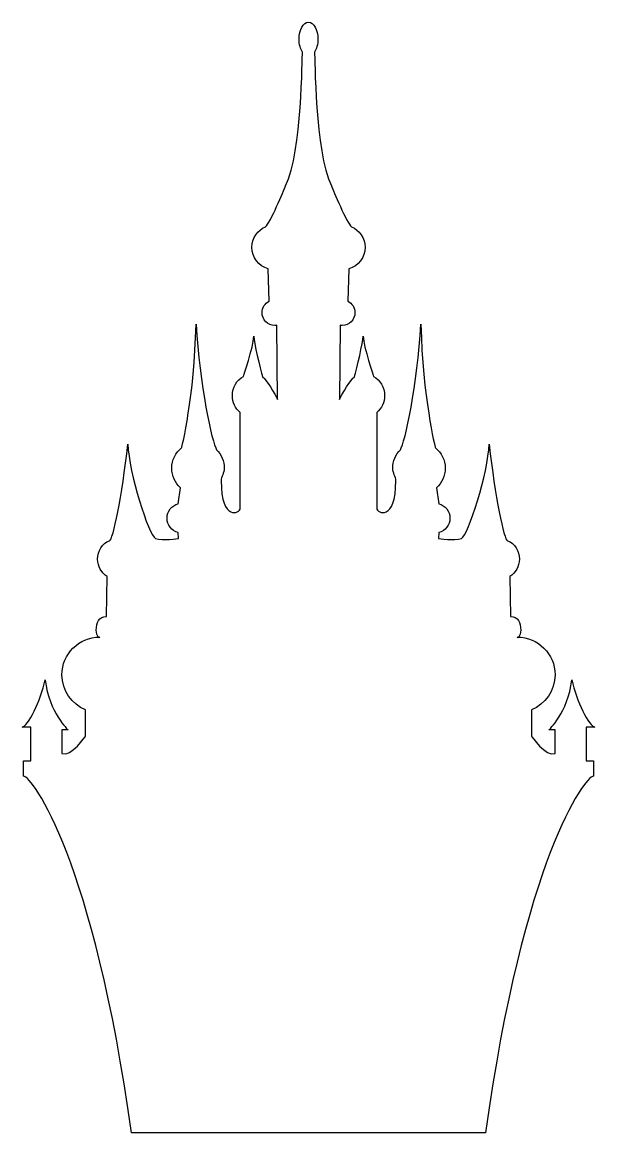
# Model space of a CAD drawing. Header units: centimetres. Extents: x -5.5 to 5.5, y -10.7 to 10.7.
import ezdxf

# ---------------------------------------------------------------- set-up
doc = ezdxf.new("R2010")
doc.units = ezdxf.units.CM
doc.header["$MEASUREMENT"] = 0
doc.layers.add('Camada 1', color=7, linetype='Continuous')

msp = doc.modelspace()

# ---------------------------------------------------------------- linework, layer by layer
at = {"layer": 'Camada 1'}
msp.add_open_spline([(0.12961, -10.6886), (0.12961, -10.6886), (3.41123, -10.6886), (3.41123, -10.6886), (3.41123, -10.6886), (4.13079, -5.44628), (5.31798, -3.82647), (5.48662, -3.82647), (5.48662, -3.82647), (5.48662, -3.82647), (5.48662, -3.52813), (5.48662, -3.52813), (5.48662, -3.52813), (5.48662, -3.52813), (5.34388, -3.52813), (5.34388, -3.52813), (5.34388, -3.52813), (5.34388, -3.52813), (5.34388, -2.87956), (5.34388, -2.87956), (5.34388, -2.87956), (5.34388, -2.87956), (5.49959, -2.87956), (5.51255, -2.87956), (5.51255, -2.87956), (5.40881, -2.87956), (5.14936, -2.36079), (5.07149, -1.9717), (5.07149, -1.9717), (4.99368, -2.6072), (4.63051, -2.93156), (4.63051, -2.93156), (4.63051, -2.93156), (4.63051, -2.93156), (4.74722, -2.93154), (4.74722, -2.93154), (4.74722, -2.93154), (4.74722, -2.93154), (4.74722, -3.37249), (4.74722, -3.38546), (4.74722, -3.38546), (4.56569, -3.46327), (4.29076, -3.04822), (4.29076, -3.04822), (4.29076, -3.04822), (4.29076, -3.04822), (4.29076, -2.54798), (4.29076, -2.54798), (4.29076, -2.54798), (4.55825, -2.44088), (4.74722, -2.1792), (4.74722, -1.8734), (4.74722, -1.8734), (4.74722, -1.47234), (4.42199, -1.14707), (4.02086, -1.14707), (4.02086, -1.14707), (4.02086, -1.14707), (4.03912, -1.15993), (4.03912, -1.15993), (4.03912, -1.15993), (4.06852, -1.11783), (4.08569, -1.06682), (4.08569, -1.01168), (4.08569, -1.01168), (4.08569, -0.86843), (4.03441, -0.75226), (3.89117, -0.75226), (3.89117, -0.75226), (3.89117, -0.75226), (3.87503, 0.01919), (3.87503, 0.01919), (3.87503, 0.01919), (3.98589, 0.08774), (4.05984, 0.21048), (4.05984, 0.35045), (4.05984, 0.35045), (4.05984, 0.50735), (3.97668, 0.67097), (3.83328, 0.70412), (3.83328, 0.70412), (3.76242, 0.72047), (3.59283, 1.55679), (3.47601, 2.56851), (3.47601, 2.56851), (3.46305, 2.02376), (3.07395, 0.80445), (2.94425, 0.7526), (2.94425, 0.7526), (2.81452, 0.70072), (2.5033, 0.7526), (2.5033, 0.7526), (2.5033, 0.7526), (2.5033, 0.7526), (2.51153, 0.86584), (2.51153, 0.86584), (2.51153, 0.86584), (2.63366, 0.89807), (2.72383, 1.00943), (2.72383, 1.14175), (2.72383, 1.14175), (2.72383, 1.27547), (2.63178, 1.38773), (2.50767, 1.41866), (2.50767, 1.41866), (2.50767, 1.41866), (2.46557, 1.72568), (2.46557, 1.72568), (2.46557, 1.72568), (2.56839, 1.81826), (2.63302, 1.9524), (2.63302, 2.1016), (2.63302, 2.1016), (2.63302, 2.26146), (2.55883, 2.40397), (2.44305, 2.49668), (2.44305, 2.49668), (2.44305, 2.49668), (2.19196, 3.47656), (2.166, 4.87737), (2.166, 4.87737), (2.10115, 3.72294), (1.85469, 2.5815), (1.76942, 2.45924), (1.76942, 2.45924), (1.67787, 2.36772), (1.62128, 2.24125), (1.62128, 2.10158), (1.62128, 2.10158), (1.62128, 2.01406), (1.68293, 1.94172), (1.68258, 1.85996), (1.68258, 1.85996), (1.67906, 1.07351), (1.31375, 1.23253), (1.31375, 1.33632), (1.31375, 1.33632), (1.31375, 1.33632), (1.31375, 3.1756), (1.31375, 3.1756), (1.31375, 3.1756), (1.40667, 3.25408), (1.46559, 3.37147), (1.46559, 3.5026), (1.46559, 3.5026), (1.46559, 3.66008), (1.38063, 3.79764), (1.25398, 3.87201), (1.25398, 3.87201), (1.25398, 3.87201), (1.0634, 4.42351), (1.05044, 4.64406), (1.05044, 4.64406), (1.05044, 4.52735), (0.93376, 4.03441), (0.88187, 3.85282), (0.88187, 3.85282), (0.83001, 3.83986), (0.63541, 3.51558), (0.59652, 3.42475), (0.59652, 3.42475), (0.59652, 3.42475), (0.61221, 4.85421), (0.61221, 4.85421), (0.61221, 4.85421), (0.62398, 4.85252), (0.6361, 4.85159), (0.64848, 4.85159), (0.64848, 4.85159), (0.78458, 4.85159), (0.89486, 4.96189), (0.89486, 5.098), (0.89486, 5.098), (0.89486, 5.19449), (0.83946, 5.278), (0.75868, 5.31845), (0.75868, 5.31845), (0.75868, 5.31845), (0.77739, 5.94403), (0.77739, 5.94403), (0.77739, 5.94403), (0.95749, 5.99457), (1.08947, 6.15996), (1.08947, 6.3562), (1.08947, 6.3562), (1.08947, 6.53355), (0.98171, 6.68563), (0.82806, 6.75064), (0.82806, 6.75064), (0.73919, 6.8102), (0.47373, 7.4684), (0.44095, 7.53658), (0.44095, 7.53658), (0.11665, 8.21111), (0.12969, 10.027), (0.11374, 10.11156), (0.11374, 10.11156), (0.15509, 10.17099), (0.18158, 10.26208), (0.18158, 10.36424), (0.18158, 10.36424), (0.18158, 10.54336), (0.10027, 10.68851), (-0.00006, 10.68851), (-0.00006, 10.68851), (-0.10036, 10.68851), (-0.18164, 10.54333), (-0.18164, 10.36424), (-0.18164, 10.36424), (-0.18164, 10.26208), (-0.15518, 10.17099), (-0.11388, 10.11156), (-0.11388, 10.11156), (-0.12976, 10.027), (-0.11671, 8.21111), (-0.44106, 7.53658), (-0.44106, 7.53658), (-0.47387, 7.4684), (-0.73932, 6.81019), (-0.8282, 6.75064), (-0.8282, 6.75064), (-0.98184, 6.68563), (-1.08961, 6.53355), (-1.08961, 6.3562), (-1.08961, 6.3562), (-1.08961, 6.15996), (-0.95756, 5.99457), (-0.77748, 5.94403), (-0.77748, 5.94403), (-0.77748, 5.94403), (-0.7588, 5.31845), (-0.7588, 5.31845), (-0.7588, 5.31845), (-0.83955, 5.278), (-0.89498, 5.19449), (-0.89498, 5.098), (-0.89498, 5.098), (-0.89498, 4.96187), (-0.78468, 4.85159), (-0.64857, 4.85159), (-0.64857, 4.85159), (-0.63624, 4.85159), (-0.62415, 4.85249), (-0.61232, 4.85421), (-0.61232, 4.85421), (-0.61232, 4.85421), (-0.5966, 3.42475), (-0.5966, 3.42475), (-0.5966, 3.42475), (-0.63552, 3.51558), (-0.83012, 3.83983), (-0.88198, 3.85282), (-0.88198, 3.85282), (-0.93384, 4.0344), (-1.0506, 4.52735), (-1.0506, 4.64406), (-1.0506, 4.64406), (-1.06359, 4.42353), (-1.25414, 3.87201), (-1.25414, 3.87201), (-1.25414, 3.87201), (-1.38077, 3.79764), (-1.46575, 3.66008), (-1.46575, 3.5026), (-1.46575, 3.5026), (-1.46575, 3.37147), (-1.4068, 3.25408), (-1.31391, 3.1756), (-1.31391, 3.1756), (-1.31391, 3.1756), (-1.31391, 1.33632), (-1.31391, 1.33632), (-1.31391, 1.33632), (-1.31391, 1.23252), (-1.67925, 1.07351), (-1.68271, 1.85996), (-1.68271, 1.85996), (-1.68305, 1.94172), (-1.62141, 2.01405), (-1.62141, 2.10158), (-1.62141, 2.10158), (-1.62141, 2.24125), (-1.67803, 2.36772), (-1.7696, 2.45924), (-1.7696, 2.45924), (-1.85485, 2.5815), (-2.10131, 3.72294), (-2.16613, 4.87737), (-2.16613, 4.87737), (-2.19206, 3.47653), (-2.44318, 2.49668), (-2.44318, 2.49668), (-2.44318, 2.49668), (-2.55896, 2.40397), (-2.63315, 2.26147), (-2.63315, 2.1016), (-2.63315, 2.1016), (-2.63315, 1.95237), (-2.56851, 1.81826), (-2.46572, 1.72568), (-2.46572, 1.72568), (-2.46572, 1.72568), (-2.50774, 1.41866), (-2.50774, 1.41866), (-2.50774, 1.41866), (-2.63188, 1.38776), (-2.7239, 1.27547), (-2.7239, 1.14175), (-2.7239, 1.14175), (-2.7239, 1.00943), (-2.63376, 0.89807), (-2.5116, 0.86584), (-2.5116, 0.86584), (-2.5116, 0.86584), (-2.50334, 0.7526), (-2.50334, 0.7526), (-2.50334, 0.7526), (-2.50334, 0.7526), (-2.81462, 0.70072), (-2.94432, 0.7526), (-2.94432, 0.7526), (-3.07405, 0.80446), (-3.46309, 2.02376), (-3.47613, 2.56851), (-3.47613, 2.56851), (-3.59286, 1.55677), (-3.76249, 0.72047), (-3.83332, 0.70412), (-3.83332, 0.70412), (-3.97678, 0.67097), (-4.05991, 0.50735), (-4.05991, 0.35045), (-4.05991, 0.35045), (-4.05991, 0.21049), (-3.98596, 0.08775), (-3.87505, 0.01919), (-3.87505, 0.01919), (-3.87505, 0.01919), (-3.89119, -0.75226), (-3.89119, -0.75226), (-3.89119, -0.75226), (-4.03444, -0.75226), (-4.08576, -0.86844), (-4.08576, -1.01168), (-4.08576, -1.01168), (-4.08576, -1.06682), (-4.06854, -1.11783), (-4.03922, -1.15993), (-4.03922, -1.15993), (-4.03922, -1.15993), (-4.02094, -1.14707), (-4.02094, -1.14707), (-4.02094, -1.14707), (-4.42207, -1.14707), (-4.7473, -1.47235), (-4.7473, -1.8734), (-4.7473, -1.8734), (-4.7473, -2.17923), (-4.55836, -2.44088), (-4.29087, -2.54798), (-4.29087, -2.54798), (-4.29087, -2.54798), (-4.29087, -3.0482), (-4.29087, -3.0482), (-4.29087, -3.0482), (-4.29087, -3.0482), (-4.56572, -3.46328), (-4.7473, -3.38544), (-4.7473, -3.38544), (-4.7473, -3.37248), (-4.7473, -2.93152), (-4.7473, -2.93152), (-4.7473, -2.93152), (-4.7473, -2.93152), (-4.63057, -2.93152), (-4.63057, -2.93152), (-4.63057, -2.93152), (-4.63057, -2.93152), (-4.99374, -2.60714), (-5.07158, -1.97166), (-5.07158, -1.97166), (-5.14939, -2.36076), (-5.40884, -2.87953), (-5.51258, -2.87953), (-5.51258, -2.87953), (-5.49962, -2.87953), (-5.34396, -2.87953), (-5.34396, -2.87953), (-5.34396, -2.87953), (-5.34396, -2.87953), (-5.34396, -3.5281), (-5.34396, -3.5281), (-5.34396, -3.5281), (-5.34396, -3.5281), (-5.48665, -3.5281), (-5.48665, -3.5281), (-5.48665, -3.5281), (-5.48665, -3.5281), (-5.48665, -3.82644), (-5.48665, -3.82644), (-5.48665, -3.82644), (-5.31803, -3.82644), (-4.13079, -5.44627), (-3.41128, -10.68857), (-3.41128, -10.68857), (-3.41128, -10.68857), (-0.12958, -10.68857), (-0.12958, -10.68857), (-0.12958, -10.68857), (-0.12958, -10.68857), (0.12961, -10.68857), (0.12961, -10.68857), (0.12961, -10.68857), (0.12961, -10.68857), (0.12961, -10.6886), (0.12961, -10.6886)], degree=3, knots=[0, 0, 0, 0, 0.00952381, 0.00952381, 0.00952381, 0.00952381, 0.01904762, 0.01904762, 0.01904762, 0.01904762, 0.02857143, 0.02857143, 0.02857143, 0.02857143, 0.03809524, 0.03809524, 0.03809524, 0.03809524, 0.04761905, 0.04761905, 0.04761905, 0.04761905, 0.05714286, 0.05714286, 0.05714286, 0.05714286, 0.06666667, 0.06666667, 0.06666667, 0.06666667, 0.07619048, 0.07619048, 0.07619048, 0.07619048, 0.08571429, 0.08571429, 0.08571429, 0.08571429, 0.0952381, 0.0952381, 0.0952381, 0.0952381, 0.1047619, 0.1047619, 0.1047619, 0.1047619, 0.11428571, 0.11428571, 0.11428571, 0.11428571, 0.12380952, 0.12380952, 0.12380952, 0.12380952, 0.13333333, 0.13333333, 0.13333333, 0.13333333, 0.14285714, 0.14285714, 0.14285714, 0.14285714, 0.15238095, 0.15238095, 0.15238095, 0.15238095, 0.16190476, 0.16190476, 0.16190476, 0.16190476, 0.17142857, 0.17142857, 0.17142857, 0.17142857, 0.18095238, 0.18095238, 0.18095238, 0.18095238, 0.19047619, 0.19047619, 0.19047619, 0.19047619, 0.2, 0.2, 0.2, 0.2, 0.20952381, 0.20952381, 0.20952381, 0.20952381, 0.21904762, 0.21904762, 0.21904762, 0.21904762, 0.22857143, 0.22857143, 0.22857143, 0.22857143, 0.23809524, 0.23809524, 0.23809524, 0.23809524, 0.24761905, 0.24761905, 0.24761905, 0.24761905, 0.25714286, 0.25714286, 0.25714286, 0.25714286, 0.26666667, 0.26666667, 0.26666667, 0.26666667, 0.27619048, 0.27619048, 0.27619048, 0.27619048, 0.28571429, 0.28571429, 0.28571429, 0.28571429, 0.2952381, 0.2952381, 0.2952381, 0.2952381, 0.3047619, 0.3047619, 0.3047619, 0.3047619, 0.31428571, 0.31428571, 0.31428571, 0.31428571, 0.32380952, 0.32380952, 0.32380952, 0.32380952, 0.33333333, 0.33333333, 0.33333333, 0.33333333, 0.34285714, 0.34285714, 0.34285714, 0.34285714, 0.35238095, 0.35238095, 0.35238095, 0.35238095, 0.36190476, 0.36190476, 0.36190476, 0.36190476, 0.37142857, 0.37142857, 0.37142857, 0.37142857, 0.38095238, 0.38095238, 0.38095238, 0.38095238, 0.39047619, 0.39047619, 0.39047619, 0.39047619, 0.4, 0.4, 0.4, 0.4, 0.40952381, 0.40952381, 0.40952381, 0.40952381, 0.41904762, 0.41904762, 0.41904762, 0.41904762, 0.42857143, 0.42857143, 0.42857143, 0.42857143, 0.43809524, 0.43809524, 0.43809524, 0.43809524, 0.44761905, 0.44761905, 0.44761905, 0.44761905, 0.45714286, 0.45714286, 0.45714286, 0.45714286, 0.46666667, 0.46666667, 0.46666667, 0.46666667, 0.47619048, 0.47619048, 0.47619048, 0.47619048, 0.48571429, 0.48571429, 0.48571429, 0.48571429, 0.4952381, 0.4952381, 0.4952381, 0.4952381, 0.5047619, 0.5047619, 0.5047619, 0.5047619, 0.51428571, 0.51428571, 0.51428571, 0.51428571, 0.52380952, 0.52380952, 0.52380952, 0.52380952, 0.53333333, 0.53333333, 0.53333333, 0.53333333, 0.54285714, 0.54285714, 0.54285714, 0.54285714, 0.55238095, 0.55238095, 0.55238095, 0.55238095, 0.56190476, 0.56190476, 0.56190476, 0.56190476, 0.57142857, 0.57142857, 0.57142857, 0.57142857, 0.58095238, 0.58095238, 0.58095238, 0.58095238, 0.59047619, 0.59047619, 0.59047619, 0.59047619, 0.6, 0.6, 0.6, 0.6, 0.60952381, 0.60952381, 0.60952381, 0.60952381, 0.61904762, 0.61904762, 0.61904762, 0.61904762, 0.62857143, 0.62857143, 0.62857143, 0.62857143, 0.63809524, 0.63809524, 0.63809524, 0.63809524, 0.64761905, 0.64761905, 0.64761905, 0.64761905, 0.65714286, 0.65714286, 0.65714286, 0.65714286, 0.66666667, 0.66666667, 0.66666667, 0.66666667, 0.67619048, 0.67619048, 0.67619048, 0.67619048, 0.68571429, 0.68571429, 0.68571429, 0.68571429, 0.6952381, 0.6952381, 0.6952381, 0.6952381, 0.7047619, 0.7047619, 0.7047619, 0.7047619, 0.71428571, 0.71428571, 0.71428571, 0.71428571, 0.72380952, 0.72380952, 0.72380952, 0.72380952, 0.73333333, 0.73333333, 0.73333333, 0.73333333, 0.74285714, 0.74285714, 0.74285714, 0.74285714, 0.75238095, 0.75238095, 0.75238095, 0.75238095, 0.76190476, 0.76190476, 0.76190476, 0.76190476, 0.77142857, 0.77142857, 0.77142857, 0.77142857, 0.78095238, 0.78095238, 0.78095238, 0.78095238, 0.79047619, 0.79047619, 0.79047619, 0.79047619, 0.8, 0.8, 0.8, 0.8, 0.80952381, 0.80952381, 0.80952381, 0.80952381, 0.81904762, 0.81904762, 0.81904762, 0.81904762, 0.82857143, 0.82857143, 0.82857143, 0.82857143, 0.83809524, 0.83809524, 0.83809524, 0.83809524, 0.84761905, 0.84761905, 0.84761905, 0.84761905, 0.85714286, 0.85714286, 0.85714286, 0.85714286, 0.86666667, 0.86666667, 0.86666667, 0.86666667, 0.87619048, 0.87619048, 0.87619048, 0.87619048, 0.88571429, 0.88571429, 0.88571429, 0.88571429, 0.8952381, 0.8952381, 0.8952381, 0.8952381, 0.9047619, 0.9047619, 0.9047619, 0.9047619, 0.91428571, 0.91428571, 0.91428571, 0.91428571, 0.92380952, 0.92380952, 0.92380952, 0.92380952, 0.93333333, 0.93333333, 0.93333333, 0.93333333, 0.94285714, 0.94285714, 0.94285714, 0.94285714, 0.95238095, 0.95238095, 0.95238095, 0.95238095, 0.96190476, 0.96190476, 0.96190476, 0.96190476, 0.97142857, 0.97142857, 0.97142857, 0.97142857, 0.98095238, 0.98095238, 0.98095238, 0.98095238, 1, 1, 1, 1], dxfattribs=at)

doc.saveas('drawing.dxf')
